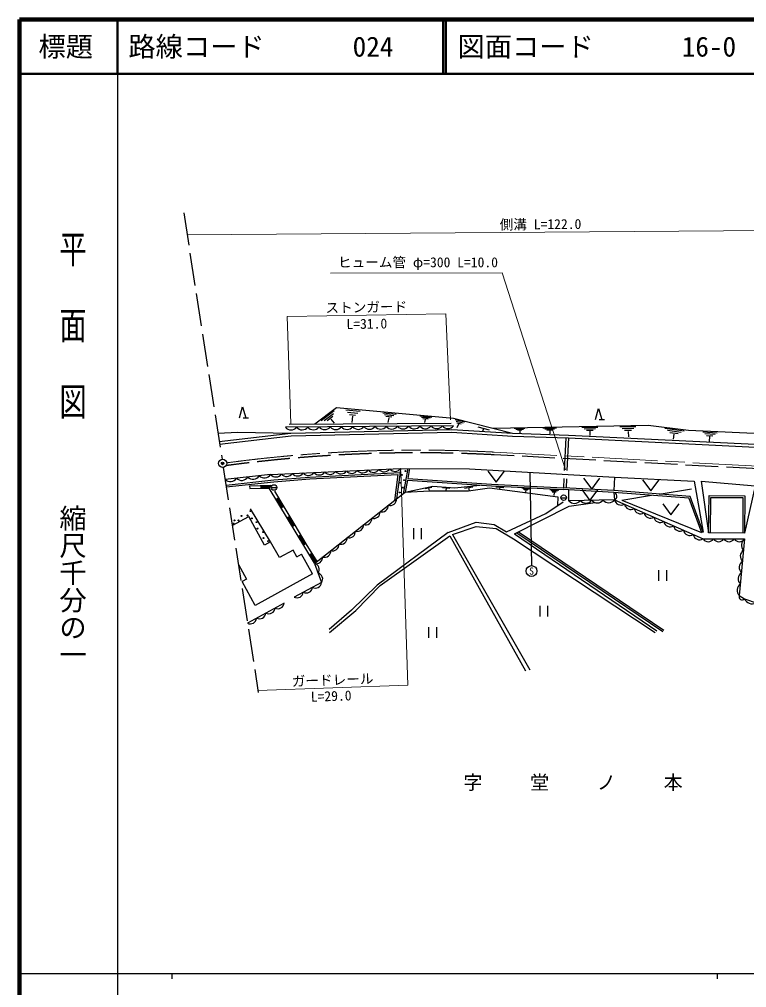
# Model space of a CAD drawing. Units: millimetres, scale not verified. Extents: x 40000 to 680000, y 20000 to 380000.
# Drawn here: x 40000 to 173425, y 202409 to 380000 of the extents above; entities that cross this region are included whole.
import ezdxf
from ezdxf.enums import TextEntityAlignment as Align

# ---------------------------------------------------------------- set-up
doc = ezdxf.new("R2010")
doc.units = ezdxf.units.MM
doc.header["$LTSCALE"] = 1000
doc.header["$PDMODE"] = 32
doc.header["$PDSIZE"] = 500
doc.linetypes.add('CHAIN', pattern=[18.5, 12, -1.5, 3.5, -1.5])
doc.linetypes.add('DASHED', pattern=[7.5, 6, -1.5])
for name, color, linetype, lineweight in [('M-BGD', 7, 'Continuous', 25), ('M-BGD-EXST', 7, 'Continuous', 25), ('M-BMK', 2, 'CHAIN', 13), ('M-BMK-SRVR', 3, 'Continuous', 25), ('M-STR-HTXT', 7, 'Continuous', 13), ('M-TTL', 2, 'Continuous', 140), ('M-TTL-BAND', 7, 'Continuous', 25), ('M-TTL-LINE', 7, 'Continuous', 50)]:
    doc.layers.add(name, color=color, linetype=linetype, lineweight=lineweight)
for name, color, linetype in [('M-BMK-HTXT', 7, 'Continuous'), ('M-OTRS', 6, 'Continuous'), ('M-TTL-TXT', 7, 'Continuous')]:
    doc.layers.add(name, color=color, linetype=linetype)
doc.styles.add('@ＭＳ ゴシック', font='')
doc.styles.add('ＭＳ ゴシック', font='')
doc.styles.get('@ＭＳ ゴシック').set_extended_font_data('@MS Gothic')
doc.styles.get('ＭＳ ゴシック').set_extended_font_data('MS Gothic')

msp = doc.modelspace()

# ---------------------------------------------------------------- linework, layer by layer
at = {"layer": 'M-BGD', "linetype": 'DASHED'}
for p, q in [((70145, 344513), (77177, 299307)), ((140270, 303257), (139799, 294098)), ((140770, 303241), (140299, 294070)), ((175709, 297541), (127089, 300132)), ((77407, 297824), (83825, 256567)), ((157365, 292929), (164053, 294016))]:
    msp.add_line(p, q, dxfattribs=at)
at = {"layer": 'M-BGD'}
for p, q in [((94201, 305807), (98161, 308790)), ((95355, 306418), (97778, 308240)), ((95906, 306438), (97637, 307739)), ((96457, 306457), (97495, 307238)), ((98161, 308790), (119665, 306862)), ((99883, 308399), (102512, 308135)), ((100223, 307968), (102101, 307779)), ((100563, 307537), (101690, 307423)), ((106654, 307849), (109126, 307611)), ((106958, 307520), (108723, 307351)), ((113477, 307291), (115698, 307067)), ((119655, 305462), (88807, 305184)), ((89492, 305777), (119244, 305964)), ((97112, 306688), (97727, 305966)), ((101103, 307218), (100997, 306037)), ((107261, 307192), (108321, 307090)), ((107758, 306945), (107609, 306061)), ((113752, 307056), (115338, 306896)), ((114027, 306822), (114978, 306726)), ((114474, 306639), (114347, 306031)), ((119665, 306862), (130480, 304081)), ((119975, 306609), (121753, 306153)), ((120122, 306311), (121392, 305985)), ((120579, 305760), (120259, 305061)), ((120269, 306012), (121031, 305817)), ((126923, 305020), (155386, 305602)), ((155386, 305602), (162779, 304645)), ((76428, 304119), (80091, 304270)), ((76669, 302572), (89811, 304089)), ((80091, 304270), (89811, 304089)), ((89811, 304089), (119346, 304773)), ((89846, 303590), (119336, 304272)), ((119336, 304272), (130457, 303582)), ((119346, 304773), (130480, 304081)), ((124099, 305245), (126180, 304697)), ((125139, 304971), (124941, 304425)), ((130480, 304081), (140763, 303741)), ((130801, 305013), (132757, 305026)), ((131083, 304855), (132480, 304864)), ((131365, 304697), (132204, 304702)), ((131786, 304593), (131795, 304113)), ((136049, 305068), (138547, 305108)), ((136405, 304874), (138189, 304903)), ((136760, 304680), (137831, 304698)), ((137294, 304556), (137290, 303957)), ((140763, 303741), (197296, 300968)), ((143214, 305177), (146108, 305217)), ((143626, 304918), (145693, 304946)), ((144038, 304659), (145278, 304676)), ((144657, 304491), (144653, 303697)), ((150173, 305301), (153106, 305354)), ((150609, 304968), (152704, 305006)), ((151045, 304636), (152302, 304659)), ((151685, 304421), (151736, 303402)), ((158423, 305015), (161978, 304513)), ((158889, 304634), (161429, 304276)), ((159356, 304254), (160880, 304039)), ((160091, 303941), (159968, 303015)), ((162779, 304645), (180804, 303826)), ((165376, 304329), (168032, 304184)), ((165728, 304015), (167626, 303911)), ((166081, 303701), (167219, 303639)), ((76746, 302078), (89846, 303590)), ((130457, 303582), (140742, 303242)), ((140742, 303242), (197611, 300452)), ((166632, 303474), (166552, 302595)), ((86101, 296520), (109952, 297649)), ((93249, 296055), (109845, 296871)), ((109845, 296871), (109188, 292069)), ((109952, 297649), (109845, 296871)), ((109952, 297649), (122577, 297590)), ((111244, 297643), (110418, 292980)), ((111582, 297642), (111257, 295808)), ((122577, 297590), (149165, 296042)), ((86101, 296520), (77753, 295601)), ((77915, 294562), (86678, 295537)), ((77966, 294233), (86710, 295205)), ((86678, 295537), (93249, 296055)), ((86710, 295205), (93271, 295723)), ((93271, 295723), (109460, 296518)), ((109460, 296518), (108811, 291772)), ((111199, 295478), (110808, 293268)), ((111199, 295478), (126602, 294419)), ((111257, 295808), (126621, 294752)), ((149165, 296042), (149074, 293578)), ((149165, 296042), (163829, 295314)), ((163829, 295314), (165442, 285975)), ((165107, 295284), (166446, 285823)), ((165107, 295284), (174994, 294433)), ((82249, 294471), (86135, 294551)), ((82249, 294471), (82259, 293971)), ((82259, 293971), (85856, 294045)), ((84226, 294462), (86107, 294500)), ((84227, 294412), (86079, 294449)), ((84228, 294362), (86051, 294399)), ((84229, 294312), (86023, 294348)), ((84230, 294262), (85995, 294298)), ((84231, 294212), (85967, 294247)), ((84232, 294162), (85939, 294197)), ((84233, 294112), (85911, 294146)), ((84234, 294062), (85884, 294095)), ((94158, 280237), (85856, 294045)), ((86135, 294551), (86155, 294517)), ((86780, 293477), (88505, 290609)), ((109188, 292069), (110808, 293268)), ((110808, 293268), (115870, 294387)), ((110808, 293268), (115221, 293555)), ((115687, 294162), (114453, 293898)), ((115070, 294030), (115183, 293555)), ((115221, 293555), (122421, 293536)), ((115870, 294387), (119865, 294083)), ((117637, 294137), (118972, 293999)), ((118304, 294068), (118214, 293547)), ((119865, 294083), (124498, 294564)), ((121640, 294037), (123188, 294251)), ((122414, 294144), (122497, 293547)), ((122421, 293536), (126274, 294084)), ((126274, 294084), (138788, 292443)), ((126602, 294419), (139782, 293766)), ((126621, 294752), (139799, 294098)), ((127406, 294252), (128891, 294160)), ((128149, 294206), (128094, 293845)), ((132213, 294057), (133776, 293963)), ((132411, 293919), (133527, 293852)), ((132609, 293781), (133279, 293741)), ((132927, 293678), (132852, 293304)), ((137319, 293758), (138981, 293676)), ((137543, 293559), (138730, 293500)), ((137767, 293360), (138480, 293324)), ((138115, 293217), (138075, 292654)), ((149052, 293245), (139782, 293766)), ((149074, 293578), (139799, 294098)), ((140808, 291709), (140822, 293707)), ((162799, 292169), (149052, 293245)), ((149052, 293245), (149185, 291873)), ((163038, 292485), (149074, 293578)), ((174994, 294433), (173048, 285733)), ((87101, 292071), (88119, 290377)), ((87143, 292097), (88162, 290403)), ((87186, 292123), (88205, 290429)), ((87229, 292149), (88248, 290454)), ((87272, 292174), (88291, 290480)), ((87315, 292200), (88334, 290506)), ((87358, 292226), (88376, 290532)), ((87401, 292252), (88419, 290558)), ((87443, 292277), (88462, 290583)), ((94119, 280206), (109188, 292069)), ((136557, 289400), (139781, 291510)), ((138788, 292443), (138724, 290818)), ((149185, 291873), (140808, 291709)), ((140877, 290719), (145646, 291366)), ((149185, 291873), (165431, 284695)), ((150505, 291814), (155977, 292703)), ((150505, 291814), (165122, 285879)), ((162799, 292169), (165122, 285879)), ((165442, 285975), (163038, 292485)), ((166446, 285823), (166537, 292668)), ((166537, 292668), (173077, 292608)), ((166780, 285818), (166866, 292331)), ((166866, 292331), (172743, 292278)), ((172743, 292278), (172715, 285737)), ((173077, 292608), (173048, 285733)), ((86102, 284183), (82419, 290247)), ((88505, 290609), (90542, 287221)), ((130817, 285628), (140877, 290719)), ((79067, 287153), (82099, 288827)), ((84999, 283573), (82099, 288827)), ((89138, 288683), (90157, 286989)), ((89181, 288709), (90199, 287015)), ((89224, 288735), (90242, 287041)), ((89267, 288760), (90285, 287066)), ((89309, 288786), (90328, 287092)), ((89352, 288812), (90371, 287118)), ((89395, 288838), (90414, 287144)), ((89438, 288863), (90457, 287169)), ((89481, 288889), (90499, 287195)), ((118642, 285898), (123813, 287765)), ((123813, 287765), (127078, 287380)), ((129398, 286033), (136557, 289400)), ((90542, 287221), (92580, 283833)), ((119473, 285493), (123813, 286994)), ((123813, 286994), (127504, 286614)), ((127078, 287380), (129398, 286033)), ((127504, 286614), (130653, 284744)), ((131581, 286014), (158218, 268000)), ((165442, 285975), (165122, 285879)), ((86102, 284183), (84999, 283573)), ((87705, 281278), (86102, 284183)), ((91175, 285295), (92194, 283601)), ((91218, 285321), (92237, 283627)), ((91261, 285347), (92280, 283652)), ((91304, 285372), (92322, 283678)), ((91347, 285398), (92365, 283704)), ((91390, 285424), (92408, 283730)), ((91432, 285450), (92451, 283756)), ((91475, 285475), (92494, 283781)), ((91518, 285501), (92537, 283807)), ((118642, 285898), (105642, 276242)), ((106197, 276146), (118946, 285249)), ((118946, 285249), (132885, 260507)), ((119473, 285493), (133623, 260696)), ((130653, 284744), (156666, 267544)), ((130817, 285628), (156940, 267863)), ((131240, 285842), (158031, 267724)), ((165431, 284695), (173057, 284697)), ((173048, 285733), (166446, 285823)), ((173057, 284697), (172084, 274353)), ((90232, 282673), (87705, 281278)), ((90922, 281425), (90232, 282673)), ((92580, 283833), (94554, 280549)), ((90922, 281425), (91790, 281904)), ((93784, 278290), (91790, 281904)), ((93213, 281907), (94198, 280268)), ((93255, 281933), (94238, 280299)), ((93298, 281958), (94277, 280331)), ((93341, 281984), (94317, 280362)), ((93384, 282010), (94356, 280393)), ((93427, 282036), (94396, 280424)), ((93470, 282061), (94436, 280455)), ((93513, 282087), (94475, 280486)), ((93555, 282113), (94515, 280518)), ((80180, 280001), (81664, 277313)), ((94119, 280206), (95443, 276692)), ((81664, 277313), (80871, 276876)), ((93784, 278290), (83288, 272496)), ((83288, 272496), (80871, 276876)), ((95443, 276692), (90423, 274045)), ((105642, 276242), (100958, 271648)), ((101736, 271562), (106197, 276146)), ((172084, 274353), (173038, 273724)), ((173038, 273724), (179244, 271596)), ((88598, 272949), (81852, 269251)), ((100958, 271648), (96852, 268088)), ((96889, 267566), (101736, 271562))]:
    msp.add_line(p, q, dxfattribs=at)
for centre in [(110818, 297153), (109906, 294993), (110149, 296453), (110575, 295480), (109784, 293229), (110362, 294111), (82373, 289791), (79453, 288102), (80229, 288102), (80731, 288924), (81826, 289015), (82647, 288468), (83514, 287783), (79316, 287509), (83697, 286597), (84747, 285958), (84792, 284863), (85614, 284270)]:
    msp.add_circle(centre, 83.3, dxfattribs=at)
for centre, radius, start, end in [((118619, 306260), 1307, 218.65464, 322.37832), ((89828, 306001), 1307, 218.65464, 322.37832), ((91885, 306019), 1307, 218.65464, 322.37832), ((93941, 306038), 1307, 218.65464, 322.37832), ((95998, 306056), 1307, 218.65464, 322.37832), ((98054, 306075), 1307, 218.65464, 322.37832), ((100111, 306093), 1307, 218.65464, 322.37832), ((102167, 306112), 1307, 218.65464, 322.37832), ((104224, 306130), 1307, 218.65464, 322.37832), ((106280, 306149), 1307, 218.65464, 322.37832), ((108337, 306168), 1307, 218.65464, 322.37832), ((110393, 306186), 1307, 218.65464, 322.37832), ((112450, 306205), 1307, 218.65464, 322.37832), ((114506, 306223), 1307, 218.65464, 322.37832), ((116563, 306242), 1307, 218.65464, 322.37832), ((87060, 297306), 1240, 219.3444, 326.0755), ((89047, 297400), 1240, 219.3444, 326.0755), ((91035, 297494), 1240, 219.3444, 326.0755), ((93022, 297588), 1240, 219.3444, 326.0755), ((95010, 297683), 1240, 219.3444, 326.0755), ((96997, 297777), 1240, 219.3444, 326.0755), ((98985, 297871), 1240, 219.3444, 326.0755), ((100973, 297965), 1240, 219.3444, 326.0755), ((102960, 298059), 1240, 219.3444, 326.0755), ((104948, 298153), 1240, 219.3444, 326.0755), ((106935, 298247), 1240, 219.3444, 326.0755), ((108923, 298341), 1240, 219.3444, 326.0755), ((78703, 296563), 1352, 225.34737, 327.21864), ((80790, 296793), 1352, 225.34737, 327.21864), ((82877, 297022), 1352, 225.34737, 327.21864), ((84964, 297252), 1352, 225.34737, 327.21864), ((148894, 292537), 726, 293.61707, 77.40488), ((108020, 292002), 1170, 253.13369, 3.28864), ((141839, 292576), 1347, 220.07263, 322.16268), ((143933, 292617), 1347, 220.07263, 322.16268), ((146027, 292658), 1347, 220.07263, 322.16268), ((148121, 292699), 1347, 220.07263, 322.16268), ((150380, 292136), 1224, 192.41981, 299.91025), ((105006, 289629), 1170, 253.13369, 3.28864), ((106513, 290815), 1170, 253.13369, 3.28864), ((152185, 291338), 1224, 192.41981, 299.91025), ((153990, 290541), 1224, 192.41981, 299.91025), ((155795, 289743), 1224, 192.41981, 299.91025), ((103499, 288443), 1170, 253.13369, 3.28864), ((157600, 288946), 1224, 192.41981, 299.91025), ((159405, 288149), 1224, 192.41981, 299.91025), ((100486, 286070), 1170, 253.13369, 3.28864), ((101992, 287256), 1170, 253.13369, 3.28864), ((161210, 287351), 1224, 192.41981, 299.91025), ((163016, 286554), 1224, 192.41981, 299.91025), ((98979, 284884), 1170, 253.13369, 3.28864), ((164821, 285756), 1224, 192.41981, 299.91025), ((166384, 285354), 1159, 214.65032, 325.36558), ((168290, 285354), 1159, 214.65032, 325.36558), ((170197, 285355), 1159, 214.65032, 325.36558), ((172103, 285355), 1159, 214.65032, 325.36558), ((173785, 283585), 1329, 123.23074, 226.03174), ((95965, 282511), 1170, 253.13369, 3.28864), ((97472, 283698), 1170, 253.13369, 3.28864), ((173591, 281516), 1329, 123.23074, 226.03174), ((94458, 281325), 1170, 253.13369, 3.28864), ((93859, 279105), 1131, 324.55955, 76.73144), ((173396, 279447), 1329, 123.23074, 226.03174), ((94521, 277348), 1131, 324.55955, 76.73144), ((173202, 277378), 1329, 123.23074, 226.03174), ((92632, 275939), 1144, 242.08131, 353.53751), ((94305, 276821), 1144, 242.08131, 353.53751), ((173007, 275310), 1329, 123.23074, 226.03174), ((90959, 275056), 1144, 242.08131, 353.53751), ((172603, 274102), 576, 154.18003, 319.02022), ((174379, 274264), 1446, 201.92627, 300.21162), ((85744, 272154), 1175, 243.79029, 353.67308), ((87430, 273079), 1175, 243.79029, 353.67308), ((82371, 270305), 1175, 243.79029, 353.67308), ((84057, 271230), 1175, 243.79029, 353.67308)]:
    msp.add_arc(centre, radius, start, end, dxfattribs=at)
at = {"layer": 'M-BGD', "linetype": 'DASHED'}
msp.add_arc((113119, 36334), 264167, 86.96842, 97.65857, dxfattribs=at)
at = {"layer": 'M-BGD-EXST'}
for p, q in [((80361, 306941), (80960, 308941)), ((80960, 308941), (81561, 306941)), ((145677, 306614), (146277, 308614)), ((146277, 308614), (146877, 306614)), ((81061, 306941), (82061, 306941)), ((146377, 306614), (147377, 306614)), ((125973, 297109), (127473, 295110)), ((127473, 295110), (128973, 297110)), ((133648, 296838), (133946, 279816)), ((143519, 295852), (145020, 293853)), ((145020, 293853), (146519, 295853)), ((154350, 295518), (155850, 293518)), ((155850, 293518), (157350, 295519)), ((86205, 294139), (87205, 294139)), ((143184, 293754), (144684, 291754)), ((144684, 291754), (146184, 293754)), ((139349, 292271), (140349, 292271)), ((158044, 291153), (159545, 289153)), ((159545, 289153), (161044, 291153)), ((112305, 286676), (112305, 284676)), ((113805, 284676), (113805, 286676)), ((157264, 279000), (157264, 277000)), ((158764, 277001), (158764, 279001)), ((135478, 272449), (135479, 270449)), ((136979, 270449), (136978, 272449)), ((115078, 268542), (115078, 266542)), ((116578, 266542), (116578, 268542))]:
    msp.add_line(p, q, dxfattribs=at)
for centre, radius in [((86705, 294139), 500), ((139849, 292271), 500), ((133963, 278816), 1000)]:
    msp.add_circle(centre, radius, dxfattribs=at)
at = {"layer": 'M-BMK'}
msp.add_line((175545, 298050), (127116, 300631), dxfattribs=at)
msp.add_arc((113119, 36334), 264667, 86.9684, 97.61734, dxfattribs=at)
at = {"layer": 'M-BMK-SRVR'}
msp.add_circle((77292, 298566), 750, dxfattribs=at)
at = {"layer": 'M-OTRS'}
msp.add_point((77292, 298566), dxfattribs=at)
at = {"layer": 'M-STR-HTXT'}
for p, q in [((70775, 340462), (200470, 341458)), ((128556, 333485), (97056, 333480)), ((140188, 297386), (128556, 333485)), ((89122, 325519), (118222, 325987)), ((89818, 305881), (89122, 325519)), ((119090, 306557), (118222, 325987)), ((109958, 297065), (111273, 257869)), ((83774, 256896), (111273, 257869))]:
    msp.add_line(p, q, dxfattribs=at)
at = {"layer": 'M-TTL'}
for p, q in [((40000, 380000), (40000, 20000)), ((680000, 380000), (40000, 380000))]:
    msp.add_line(p, q, dxfattribs=at)
at = {"layer": 'M-TTL-BAND'}
for p, q in [((58000, 370000), (58000, 20000)), ((40000, 205000), (579000, 205000)), ((68000, 205000), (68000, 204000)), ((168000, 205000), (168000, 204000))]:
    msp.add_line(p, q, dxfattribs=at)
at = {"layer": 'M-TTL-LINE'}
for p, q in [((58000, 380000), (58000, 370000)), ((117750, 380000), (117750, 370000)), ((118250, 380000), (118250, 370000)), ((40000, 370000), (680000, 370000))]:
    msp.add_line(p, q, dxfattribs=at)

# ---------------------------------------------------------------- texts
at = {"layer": 'M-BGD-EXST', "style": 'ＭＳ ゴシック'}
msp.add_text('S', height=1320, rotation=0.008, dxfattribs=at).set_placement((133963, 278816), align=Align.MIDDLE_CENTER)
at = {"layer": 'M-BMK-HTXT', "style": 'ＭＳ ゴシック'}
msp.add_text('字\u3000\u3000 堂\u3000 \u3000ノ\u3000\u3000 本', height=2566, rotation=0.008, dxfattribs=at).set_placement((141573, 237992), align=Align.BOTTOM_CENTER)
at = {"layer": 'M-STR-HTXT', "style": 'ＭＳ ゴシック'}
for s, rotation, p in [('側溝 L=122.0', 0.44, (135623, 340960)), ('ストンガード', 0.921, (103672, 325753)), ('L=31.0', 0.921, (103769, 322702)), ('ガードレール', 2.027, (97523, 257383)), ('L=29.0', 2.027, (97252, 254421))]:
    msp.add_text(s, height=1833, rotation=rotation, dxfattribs=at).set_placement(p, align=Align.BOTTOM_CENTER)
msp.add_text('ヒューム管 φ=300 L=10.0', height=1833, rotation=0.008, dxfattribs=at).set_placement((127806, 333984), align=Align.BOTTOM_RIGHT)
at = {"layer": 'M-TTL-BAND', "style": '@ＭＳ ゴシック', "width": 1.4}
msp.add_text('平  面  図', height=3666, rotation=270, dxfattribs=at).set_placement((49777, 306475), align=Align.MIDDLE_RIGHT)
at = {"layer": 'M-TTL-BAND', "style": '@ＭＳ ゴシック'}
msp.add_text('縮尺千分の一', height=3666, rotation=270, dxfattribs=at).set_placement((49777, 261030), align=Align.MIDDLE_RIGHT)
at = {"layer": 'M-TTL-TXT', "style": 'ＭＳ ゴシック'}
msp.add_text('標題', height=3666, dxfattribs=at).set_placement((48500, 375000), align=Align.MIDDLE_CENTER)
for s, p in [('路線コード', (60000, 375000)), ('024', (101142, 375000)), ('図面コード', (120380, 375000)), ('16-0', (161521, 375000))]:
    msp.add_text(s, height=3666, dxfattribs=at).set_placement(p, align=Align.MIDDLE_LEFT)

doc.saveas('drawing.dxf')
